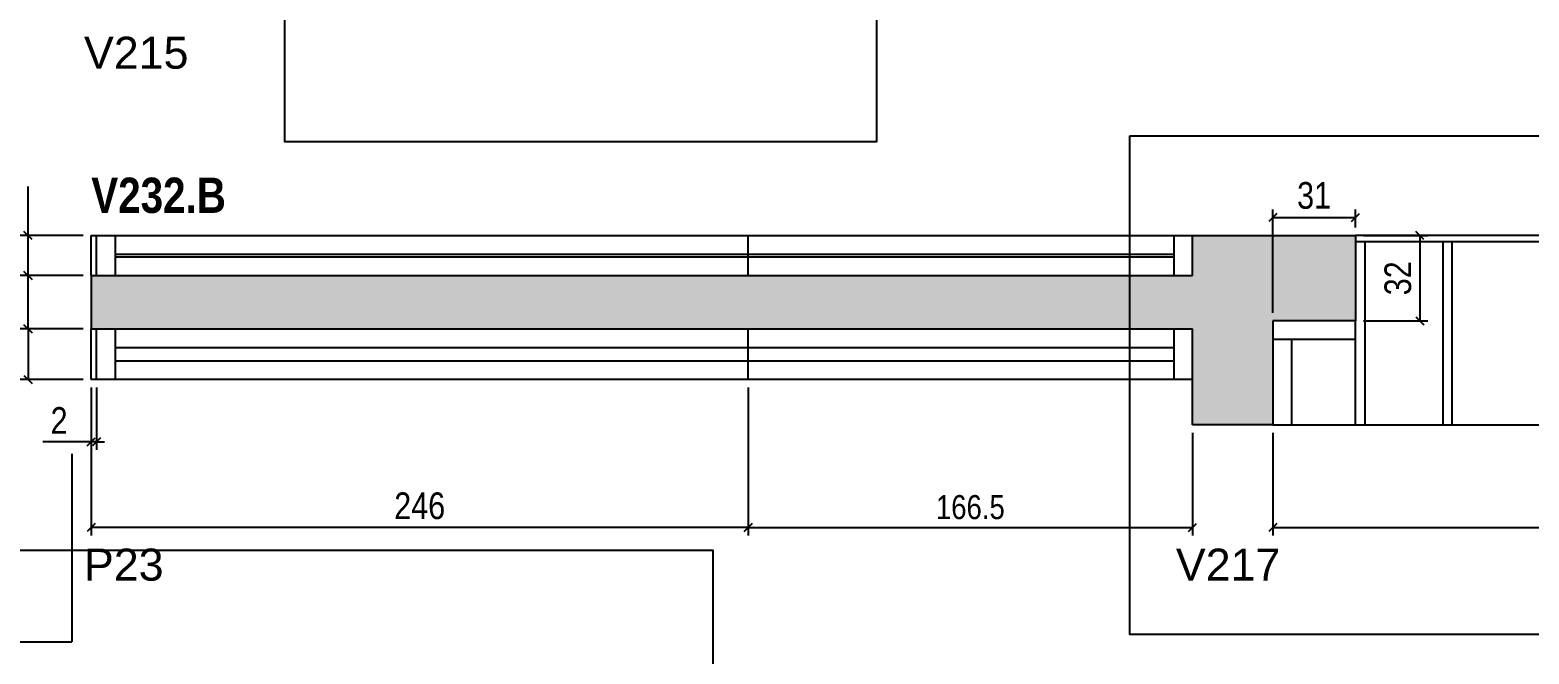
# Model space of a CAD drawing. Extents: x 2603 to 22413, y 1253 to 30260.
# Drawn here: x 6271 to 6832, y 17770 to 18004 of the extents above; entities that cross this region are included whole.
import ezdxf

# ---------------------------------------------------------------- set-up
doc = ezdxf.new("R2010")
doc.units = 0
for name, color, linetype in [('5', 5, 'Continuous'), ('COTA', 241, 'Continuous'), ('NOMENCLATURA', 7, 'Continuous'), ('Painéis', 200, 'Continuous'), ('SARR_2.2x7', 40, 'Continuous'), ('SARR_3.5x7', 81, 'Continuous')]:
    doc.layers.add(name, color=color, linetype=linetype)
doc.styles.add('COTA TECNICA', font='techl___.ttf', dxfattribs={"height": 10})
doc.styles.add('COTA TECNICA-50', font='techl___.ttf', dxfattribs={"height": 9})
doc.styles.get("Standard").update_dxf_attribs({"font": 'arial.ttf'})
doc.styles.add('TECNICA', font='techb___.ttf', dxfattribs={"height": 10})
doc.dimstyles.new('COTA PAINEL-50', dxfattribs={"dimtxt": 9, "dimasz": 3, "dimexe": 3, "dimexo": 3, "dimgap": 3, "dimtad": 1, "dimdec": 1, "dimzin": 12, "dimdsep": 46, "dimtxsty": 'COTA TECNICA-50', "dimblk1": 'OBLIQUE', "dimblk2": 'OBLIQUE', "dimsah": 1, "dimcen": 0.9, "dimclrd": 4, "dimclre": 4, "dimclrt": 240, "dimadec": 1, "dimazin": 3, "dimtfac": 1, "dimtdec": 1, "dimtmove": 0, "dimatfit": 3, "dimfxl": 1, "dimtolj": 1, "dimtzin": 12, "dimarcsym": 0})
doc.dimstyles.new('PAINEL', dxfattribs={"dimtxt": 10, "dimasz": 3, "dimexe": 3, "dimexo": 3, "dimgap": 3, "dimtad": 1, "dimdec": 1, "dimzin": 12, "dimdsep": 46, "dimtxsty": 'COTA TECNICA', "dimblk1": 'OBLIQUE', "dimblk2": 'OBLIQUE', "dimsah": 1, "dimcen": 0.9, "dimclrd": 4, "dimclre": 4, "dimclrt": 240, "dimadec": 1, "dimazin": 3, "dimtfac": 1, "dimtdec": 1, "dimtmove": 0, "dimatfit": 3, "dimfxl": 1, "dimtolj": 1, "dimtzin": 12, "dimarcsym": 0})

# ---------------------------------------------------------------- blocks, each defined once
blk = doc.blocks.new('_Oblique')
at = {"color": 0, "linetype": 'ByBlock', "lineweight": -2}
blk.add_line((-0.5, -0.5), (0.5, 0.5), dxfattribs=at)
blk = doc.blocks.new('*D363')
at = {"layer": 'COTA', "color": 4, "linetype": 'ByBlock', "lineweight": -2, "transparency": 16777216}
for p, q in [((6539.91, 17869.65), (6539.91, 17814.19)), ((6706.41, 17852.65), (6706.41, 17814.19)), ((6539.91, 17817.19), (6706.41, 17817.19))]:
    blk.add_line(p, q, dxfattribs=at)
at = {"layer": 'Defpoints', "color": 0, "linetype": 'ByBlock', "transparency": 16777216}
for p in [(6539.91, 17872.65), (6706.41, 17855.65), (6706.41, 17817.19)]:
    blk.add_point(p, dxfattribs=at)
at = {"layer": 'COTA', "color": 4, "linetype": 'ByBlock', "lineweight": -2, "transparency": 16777216, "xscale": 3, "yscale": 3, "zscale": 3, "rotation": 180}
blk.add_blockref('_Oblique', (6539.91, 17817.19), dxfattribs=at)
at = {"layer": 'COTA', "color": 4, "linetype": 'ByBlock', "lineweight": -2, "transparency": 16777216, "xscale": 3, "yscale": 3, "zscale": 3}
blk.add_blockref('_Oblique', (6706.41, 17817.19), dxfattribs=at)
at = {"layer": 'COTA', "color": 240, "linetype": 'ByBlock', "transparency": 16777216, "insert": (6623.16, 17824.79), "char_height": 9, "attachment_point": 5, "style": 'COTA TECNICA-50'}
blk.add_mtext('\\A1;166.5', dxfattribs=at)
blk = doc.blocks.new('*D2065')
at = {"layer": 'COTA', "color": 4, "linetype": 'ByBlock', "lineweight": -2, "transparency": 16777216}
for p, q in [((6293.91, 17869.65), (6293.91, 17814.19)), ((6539.91, 17869.65), (6539.91, 17814.19)), ((6539.91, 17817.19), (6293.91, 17817.19))]:
    blk.add_line(p, q, dxfattribs=at)
at = {"layer": 'Defpoints', "color": 0, "linetype": 'ByBlock', "transparency": 16777216}
for p in [(6293.91, 17872.65), (6539.91, 17872.65), (6293.91, 17817.19)]:
    blk.add_point(p, dxfattribs=at)
at = {"layer": 'COTA', "color": 4, "linetype": 'ByBlock', "lineweight": -2, "transparency": 16777216, "xscale": 3, "yscale": 3, "zscale": 3, "rotation": 180}
blk.add_blockref('_Oblique', (6293.91, 17817.19), dxfattribs=at)
at = {"layer": 'COTA', "color": 4, "linetype": 'ByBlock', "lineweight": -2, "transparency": 16777216, "xscale": 3, "yscale": 3, "zscale": 3}
blk.add_blockref('_Oblique', (6539.91, 17817.19), dxfattribs=at)
at = {"layer": 'COTA', "color": 240, "linetype": 'ByBlock', "transparency": 16777216, "insert": (6416.91, 17825.29), "char_height": 10, "attachment_point": 5, "style": 'COTA TECNICA'}
blk.add_mtext('\\A1;246', dxfattribs=at)
blk = doc.blocks.new('*D2066')
at = {"layer": 'COTA', "color": 4, "linetype": 'ByBlock', "lineweight": -2, "transparency": 16777216}
for p, q in [((6293.91, 17869.65), (6293.91, 17846.34)), ((6295.91, 17869.65), (6295.91, 17846.34)), ((6293.91, 17849.34), (6275.8, 17849.34)), ((6295.91, 17849.34), (6293.91, 17849.34)), ((6295.91, 17849.34), (6298.91, 17849.34))]:
    blk.add_line(p, q, dxfattribs=at)
at = {"layer": 'Defpoints', "color": 0, "linetype": 'ByBlock', "transparency": 16777216}
for p in [(6293.91, 17872.65), (6295.91, 17872.65), (6293.91, 17849.34)]:
    blk.add_point(p, dxfattribs=at)
at = {"layer": 'COTA', "color": 4, "linetype": 'ByBlock', "lineweight": -2, "transparency": 16777216, "xscale": 3, "yscale": 3, "zscale": 3}
blk.add_blockref('_Oblique', (6293.91, 17849.34), dxfattribs=at)
at = {"layer": 'COTA', "color": 4, "linetype": 'ByBlock', "lineweight": -2, "transparency": 16777216, "xscale": 3, "yscale": 3, "zscale": 3, "rotation": 180}
blk.add_blockref('_Oblique', (6295.91, 17849.34), dxfattribs=at)
at = {"layer": 'COTA', "color": 240, "linetype": 'ByBlock', "transparency": 16777216, "insert": (6281.85, 17857.34), "char_height": 10, "attachment_point": 5, "style": 'COTA TECNICA'}
blk.add_mtext('\\A1;2', dxfattribs=at)
blk = doc.blocks.new('*D2067')
at = {"layer": 'COTA', "color": 4, "linetype": 'ByBlock', "lineweight": -2, "transparency": 16777216}
for p, q in [((6736.41, 17852.65), (6736.41, 17814.19)), ((6968.41, 17852.65), (6968.41, 17814.19)), ((6736.41, 17817.19), (6968.41, 17817.19))]:
    blk.add_line(p, q, dxfattribs=at)
at = {"layer": 'Defpoints', "color": 0, "linetype": 'ByBlock', "transparency": 16777216}
for p in [(6736.41, 17855.65), (6968.41, 17855.65), (6968.41, 17817.19)]:
    blk.add_point(p, dxfattribs=at)
at = {"layer": 'COTA', "color": 4, "linetype": 'ByBlock', "lineweight": -2, "transparency": 16777216, "xscale": 3, "yscale": 3, "zscale": 3, "rotation": 180}
blk.add_blockref('_Oblique', (6736.41, 17817.19), dxfattribs=at)
at = {"layer": 'COTA', "color": 4, "linetype": 'ByBlock', "lineweight": -2, "transparency": 16777216, "xscale": 3, "yscale": 3, "zscale": 3}
blk.add_blockref('_Oblique', (6968.41, 17817.19), dxfattribs=at)
at = {"layer": 'COTA', "color": 240, "linetype": 'ByBlock', "transparency": 16777216, "insert": (6852.41, 17825.41), "char_height": 10, "attachment_point": 5, "style": 'COTA TECNICA'}
blk.add_mtext('\\A1;232', dxfattribs=at)
blk = doc.blocks.new('*D2161')
at = {"layer": 'COTA', "color": 4, "linetype": 'ByBlock', "lineweight": -2, "transparency": 16777216}
for p, q in [((6736.41, 17897.65), (6736.41, 17936.44)), ((6736.41, 17933.44), (6767.41, 17933.44)), ((6767.41, 17929.65), (6767.41, 17936.44))]:
    blk.add_line(p, q, dxfattribs=at)
at = {"layer": 'Defpoints', "color": 0, "linetype": 'ByBlock', "transparency": 16777216}
for p in [(6767.41, 17933.44), (6767.41, 17926.65), (6736.41, 17894.65)]:
    blk.add_point(p, dxfattribs=at)
at = {"layer": 'COTA', "color": 4, "linetype": 'ByBlock', "lineweight": -2, "transparency": 16777216, "xscale": 3, "yscale": 3, "zscale": 3, "rotation": 180}
blk.add_blockref('_Oblique', (6736.41, 17933.44), dxfattribs=at)
at = {"layer": 'COTA', "color": 4, "linetype": 'ByBlock', "lineweight": -2, "transparency": 16777216, "xscale": 3, "yscale": 3, "zscale": 3}
blk.add_blockref('_Oblique', (6767.41, 17933.44), dxfattribs=at)
at = {"layer": 'COTA', "color": 240, "linetype": 'ByBlock', "transparency": 16777216, "insert": (6751.91, 17941.66), "char_height": 10, "attachment_point": 5, "style": 'COTA TECNICA'}
blk.add_mtext('\\A1;31', dxfattribs=at)
blk = doc.blocks.new('*D2164')
at = {"layer": 'COTA', "color": 4, "linetype": 'ByBlock', "lineweight": -2, "transparency": 16777216}
for p, q in [((6770.41, 17926.65), (6794.54, 17926.65)), ((6791.54, 17926.65), (6791.54, 17894.65)), ((6770.41, 17894.65), (6794.54, 17894.65))]:
    blk.add_line(p, q, dxfattribs=at)
at = {"layer": 'Defpoints', "color": 0, "linetype": 'ByBlock', "transparency": 16777216}
for p in [(6767.41, 17926.65), (6767.41, 17894.65), (6791.54, 17894.65)]:
    blk.add_point(p, dxfattribs=at)
at = {"layer": 'COTA', "color": 4, "linetype": 'ByBlock', "lineweight": -2, "transparency": 16777216, "xscale": 3, "yscale": 3, "zscale": 3}
for p, rotation in [((6791.54, 17926.65), 90), ((6791.54, 17894.65), 270)]:
    blk.add_blockref('_Oblique', p, dxfattribs=dict(at, rotation=rotation))
at = {"layer": 'COTA', "color": 240, "linetype": 'ByBlock', "transparency": 16777216, "insert": (6783.32, 17910.65), "char_height": 10, "attachment_point": 5, "rotation": 90, "style": 'COTA TECNICA'}
blk.add_mtext('\\A1;32', dxfattribs=at)
blk = doc.blocks.new('*D1533')
at = {"layer": 'COTA', "color": 4, "linetype": 'ByBlock', "lineweight": -2, "transparency": 16777216}
for p, q in [((6290.91, 17891.65), (6267.21, 17891.65)), ((6270.21, 17891.65), (6270.21, 17872.65)), ((6290.91, 17872.65), (6267.21, 17872.65))]:
    blk.add_line(p, q, dxfattribs=at)
at = {"layer": 'Defpoints', "color": 0, "linetype": 'ByBlock', "transparency": 16777216}
for p in [(6293.91, 17891.65), (6270.21, 17872.65), (6293.91, 17872.65)]:
    blk.add_point(p, dxfattribs=at)
at = {"layer": 'COTA', "color": 4, "linetype": 'ByBlock', "lineweight": -2, "transparency": 16777216, "xscale": 3, "yscale": 3, "zscale": 3}
for p, rotation in [((6270.21, 17891.65), 90), ((6270.21, 17872.65), 270)]:
    blk.add_blockref('_Oblique', p, dxfattribs=dict(at, rotation=rotation))
at = {"layer": 'COTA', "color": 240, "linetype": 'ByBlock', "transparency": 16777216, "insert": (6262.13, 17882.15), "char_height": 10, "attachment_point": 5, "rotation": 90, "style": 'COTA TECNICA'}
blk.add_mtext('\\A1;19', dxfattribs=at)
blk = doc.blocks.new('*D1534')
at = {"layer": 'COTA', "color": 4, "linetype": 'ByBlock', "lineweight": -2, "transparency": 16777216}
for p, q in [((6290.91, 17911.65), (6267.21, 17911.65)), ((6270.21, 17891.65), (6270.21, 17911.65)), ((6290.91, 17891.65), (6267.21, 17891.65))]:
    blk.add_line(p, q, dxfattribs=at)
at = {"layer": 'Defpoints', "color": 0, "linetype": 'ByBlock', "transparency": 16777216}
for p in [(6270.21, 17911.65), (6293.91, 17911.65), (6293.91, 17891.65)]:
    blk.add_point(p, dxfattribs=at)
at = {"layer": 'COTA', "color": 4, "linetype": 'ByBlock', "lineweight": -2, "transparency": 16777216, "xscale": 3, "yscale": 3, "zscale": 3}
for p, rotation in [((6270.21, 17911.65), 90), ((6270.21, 17891.65), 270)]:
    blk.add_blockref('_Oblique', p, dxfattribs=dict(at, rotation=rotation))
at = {"layer": 'COTA', "color": 240, "linetype": 'ByBlock', "transparency": 16777216, "insert": (6262.11, 17901.65), "char_height": 10, "attachment_point": 5, "rotation": 90, "style": 'COTA TECNICA'}
blk.add_mtext('\\A1;20', dxfattribs=at)
blk = doc.blocks.new('*D1535')
at = {"layer": 'COTA', "color": 4, "linetype": 'ByBlock', "lineweight": -2, "transparency": 16777216}
for p, q in [((6270.21, 17926.65), (6270.21, 17945.02)), ((6290.91, 17926.65), (6267.21, 17926.65)), ((6270.21, 17911.65), (6270.21, 17926.65)), ((6290.91, 17911.65), (6267.21, 17911.65))]:
    blk.add_line(p, q, dxfattribs=at)
at = {"layer": 'Defpoints', "color": 0, "linetype": 'ByBlock', "transparency": 16777216}
for p in [(6270.21, 17926.65), (6293.91, 17926.65), (6293.91, 17911.65)]:
    blk.add_point(p, dxfattribs=at)
at = {"layer": 'COTA', "color": 4, "linetype": 'ByBlock', "lineweight": -2, "transparency": 16777216, "xscale": 3, "yscale": 3, "zscale": 3}
for p, rotation in [((6270.21, 17926.65), 90), ((6270.21, 17911.65), 270)]:
    blk.add_blockref('_Oblique', p, dxfattribs=dict(at, rotation=rotation))
at = {"layer": 'COTA', "color": 240, "linetype": 'ByBlock', "transparency": 16777216, "insert": (6262.1, 17937.34), "char_height": 10, "attachment_point": 5, "rotation": 90, "style": 'COTA TECNICA'}
blk.add_mtext('\\A1;15', dxfattribs=at)
blk = doc.blocks.new('*D1536')
at = {"layer": 'COTA', "color": 4, "linetype": 'ByBlock', "lineweight": -2, "transparency": 16777216}
for p, q in [((6290.91, 17926.65), (6236.07, 17926.65)), ((6239.07, 17872.65), (6239.07, 17926.65)), ((6290.91, 17872.65), (6236.07, 17872.65))]:
    blk.add_line(p, q, dxfattribs=at)
at = {"layer": 'Defpoints', "color": 0, "linetype": 'ByBlock', "transparency": 16777216}
for p in [(6239.07, 17926.65), (6293.91, 17926.65), (6293.91, 17872.65)]:
    blk.add_point(p, dxfattribs=at)
at = {"layer": 'COTA', "color": 4, "linetype": 'ByBlock', "lineweight": -2, "transparency": 16777216, "xscale": 3, "yscale": 3, "zscale": 3}
for p, rotation in [((6239.07, 17926.65), 90), ((6239.07, 17872.65), 270)]:
    blk.add_blockref('_Oblique', p, dxfattribs=dict(at, rotation=rotation))
at = {"layer": 'COTA', "color": 240, "linetype": 'ByBlock', "transparency": 16777216, "insert": (6230.96, 17899.65), "char_height": 10, "attachment_point": 5, "rotation": 90, "style": 'COTA TECNICA'}
blk.add_mtext('\\A1;54', dxfattribs=at)

msp = doc.modelspace()

# ---------------------------------------------------------------- hatches: boundary and pattern name
at = {"layer": 'COTA', "linetype": 'ByBlock'}
h = msp.add_hatch(dxfattribs=at)
h.set_pattern_fill('AR-CONC', color=256, scale=0.03)
h.set_pattern_definition([(50, (-126418.0314, -5420.0663), (5.46554007, -0.47817257), [0.5715, -6.2865]), (355, (-126418.0314, -5420.066), (-1.05730264, 5.73170536), [0.4572, -5.02921753]), (100.4514447, (-126417.576, -5420.106), (4.40823741, 5.25353256), [0.48570026, -5.34270734]), (46.1842, (-126418.0314, -5418.542), (8.13237123, -1.26126984), [0.85725, -9.42975]), (96.6355576, (-126417.354, -5418.647), (7.122124, 7.42278374), [0.7285507, -8.01406824]), (351.184151, (-126418.031, -5418.542), (7.122124, 7.42278374), [0.685799, -7.54379196]), (21, (-126417.2694, -5418.9233), (4.54843174, -3.06795595), [0.5715, -6.2865]), (326, (-126417.2694, -5418.923), (1.85406085, 5.52563898), [0.4572, -5.0292]), (71.451445, (-126416.8904, -5419.179), (6.40249258, 2.45768307), [0.48570026, -5.34269813]), (37.5, (-126418.0314, -5420.0663), (0.092658098, 2.536651166), [0, -4.96824, 0, -5.1054, 0, -5.04825]), (7.5, (-126418.0314, -5420.0663), (2.004589875, 3.005417245), [0, -2.91084, 0, -4.85394, 0, -1.92405]), (327.5, (-126419.7307, -5420.0663), (4.067717855, -0.17186232), [0, -1.905, 0, -5.9436, 0, -7.8867]), (317.5, (-126420.4927, -5420.0663), (4.44387544, 0.76279473), [0, -2.4765, 0, -3.94716, 0, -5.6007])])
h.paths.add_polyline_path([(6706.41, 17872.65), (6706.41, 17855.65), (6736.41, 17855.65), (6736.41, 17894.65), (6767.41, 17894.65), (6767.41, 17926.65), (6706.41, 17926.65), (6706.41, 17911.65), (6293.91, 17911.65), (6293.91, 17891.65), (6706.41, 17891.65)])

# ---------------------------------------------------------------- linework, layer by layer
for p, q in [((6706.41, 17926.65), (6767.41, 17926.65)), ((6803.66, 17855.65), (6803.66, 17924.45)), ((6293.91, 17911.65), (6293.91, 17891.65)), ((6767.41, 17855.65), (6767.41, 17894.65)), ((6706.41, 17855.65), (6706.41, 17872.65)), ((6736.41, 17855.65), (6706.41, 17855.65))]:
    msp.add_line(p, q, dxfattribs=at)
at = {"layer": 'COTA'}
for points in [[(6366.41, 18141.5), (6587.96, 18141.5), (6587.96, 17961.78), (6366.41, 17961.78)], [(6682.89, 17964.01), (7074.41, 17964.01), (7074.41, 17777.15), (6682.89, 17777.15)], [(6229.65, 17808.75), (6526.74, 17808.75), (6526.74, 17596.18), (6229.65, 17596.18)]]:
    msp.add_lwpolyline(points, close=True, dxfattribs=at)
at = {"layer": 'NOMENCLATURA', "linetype": 'Continuous'}
for p in [(6286.61, 17844.88), (6222.91, 17774.33)]:
    msp.add_line(p, (6286.61, 17774.33), dxfattribs=at)
at = {"layer": 'Painéis', "linetype": 'Continuous'}
for p, q in [((6293.91, 17926.65), (6706.41, 17926.65)), ((6293.91, 17911.65), (6293.91, 17926.65)), ((6295.91, 17911.65), (6295.91, 17926.65)), ((6539.91, 17911.65), (6539.91, 17926.65)), ((6706.41, 17911.65), (6706.41, 17926.65)), ((6968.41, 17926.65), (6767.41, 17926.65)), ((6767.41, 17926.65), (6767.41, 17894.65)), ((6293.91, 17911.65), (6706.41, 17911.65)), ((6736.41, 17894.65), (6736.41, 17855.65)), ((6767.41, 17894.65), (6736.41, 17894.65)), ((6293.91, 17872.65), (6293.91, 17891.65)), ((6293.91, 17891.65), (6706.41, 17891.65)), ((6295.91, 17872.65), (6295.91, 17891.65)), ((6539.91, 17872.65), (6539.91, 17891.65)), ((6706.41, 17872.65), (6706.41, 17891.65)), ((6706.41, 17872.65), (6293.91, 17872.65)), ((6736.41, 17855.65), (6934.41, 17855.65))]:
    msp.add_line(p, q, dxfattribs=at)
at = {"layer": 'SARR_2.2x7', "linetype": 'Continuous'}
for p, q in [((6302.91, 17926.65), (6302.91, 17911.65)), ((6699.41, 17926.65), (6699.41, 17911.65)), ((6767.41, 17924.45), (6836.41, 17924.45)), ((6302.91, 17919.65), (6539.91, 17919.65)), ((6302.91, 17918.65), (6539.91, 17918.65)), ((6539.91, 17919.65), (6699.41, 17919.65)), ((6539.91, 17918.65), (6699.41, 17918.65)), ((6302.91, 17891.65), (6302.91, 17872.65)), ((6699.41, 17891.65), (6699.41, 17872.65)), ((6302.91, 17884.65), (6539.91, 17884.65)), ((6539.91, 17884.65), (6699.41, 17884.65)), ((6767.41, 17887.65), (6736.41, 17887.65)), ((6743.41, 17887.65), (6743.41, 17855.65)), ((6302.91, 17879.65), (6539.91, 17879.65)), ((6539.91, 17879.65), (6699.41, 17879.65))]:
    msp.add_line(p, q, dxfattribs=at)
at = {"layer": 'SARR_3.5x7'}
for p, q in [((6770.91, 17924.45), (6770.91, 17855.65)), ((6800.16, 17924.45), (6800.16, 17855.65))]:
    msp.add_line(p, q, dxfattribs=at)

# ---------------------------------------------------------------- texts
at = {"layer": '5', "linetype": 'Continuous'}
for s, p in [('V215', (6291.17, 17989.22)), ('P23', (6291.17, 17797.29)), ('V217', (6700.14, 17797.29))]:
    msp.add_text(s, height=12, rotation=360, dxfattribs=at).set_placement(p)
at = {"layer": 'NOMENCLATURA', "style": 'TECNICA'}
msp.add_text('V232.B', height=13.2, dxfattribs=at).set_placement((6293.91, 17935.17))

# ---------------------------------------------------------------- dimensions: what is measured, and where the dimension line sits
at = {"layer": 'COTA', "linetype": 'ByBlock'}
for base, p1, p2, angle, picture, middle in [((6270.21, 17926.65), (6293.91, 17911.65), (6293.91, 17926.65), 90, '*D1535', (6262.1, 17937.34)), ((6239.07, 17926.65), (6293.91, 17872.65), (6293.91, 17926.65), 90, '*D1536', (6230.96, 17899.65)), ((6791.54, 17894.65), (6767.41, 17926.65), (6767.41, 17894.65), 90, '*D2164', (6783.32, 17910.65)), ((6270.21, 17872.65), (6293.91, 17891.65), (6293.91, 17872.65), 90, '*D1533', (6262.13, 17882.15)), ((6293.91, 17817.19), (6539.91, 17872.65), (6293.91, 17872.65), 180, '*D2065', (6416.91, 17825.29))]:
    dim = msp.add_linear_dim(base=base, p1=p1, p2=p2, angle=angle, dimstyle='PAINEL', dxfattribs=at)
    dim.commit()
    dim.dimension.update_dxf_attribs({"geometry": picture, "text_midpoint": middle})
for base, p1, p2, picture, middle in [((6767.41, 17933.44), (6736.41, 17894.65), (6767.41, 17926.65), '*D2161', (6751.91, 17941.66)), ((6293.91, 17849.34), (6295.91, 17872.65), (6293.91, 17872.65), '*D2066', (6281.85, 17857.34)), ((6968.41, 17817.19), (6736.41, 17855.65), (6968.41, 17855.65), '*D2067', (6852.41, 17825.41))]:
    dim = msp.add_linear_dim(base=base, p1=p1, p2=p2, dimstyle='PAINEL', dxfattribs=at)
    dim.commit()
    dim.dimension.update_dxf_attribs({"geometry": picture, "text_midpoint": middle})
dim = msp.add_linear_dim(base=(6270.21, 17911.65), p1=(6293.91, 17891.65), p2=(6293.91, 17911.65), angle=90, dimstyle='PAINEL', dxfattribs=at)
dim.commit()
dim.dimension.update_dxf_attribs({"geometry": '*D1534', "text_midpoint": (6270.21, 17901.65), "dimtype": 160})
dim = msp.add_linear_dim(base=(6706.41, 17817.19), p1=(6539.91, 17872.65), p2=(6706.41, 17855.65), angle=180, dimstyle='COTA PAINEL-50', override={"dimarcsym": 1}, dxfattribs=at)
dim.commit()
dim.dimension.update_dxf_attribs({"geometry": '*D363', "text_midpoint": (6623.16, 17824.79)})

doc.saveas('drawing.dxf')
